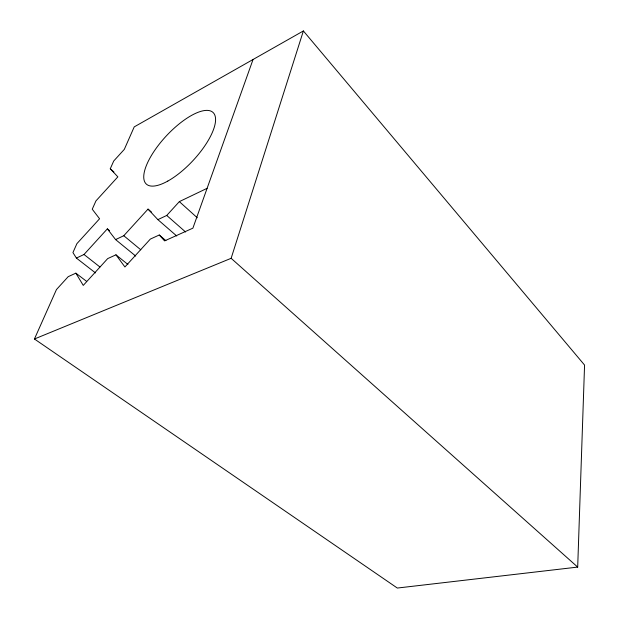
<?xml version="1.0" encoding="UTF-8"?>
<svg xmlns="http://www.w3.org/2000/svg" width="619" height="619" viewBox="0 0 619 619"><rect width="100%" height="100%" fill="white"/><g stroke="black" fill="none" stroke-linecap="round" stroke-linejoin="round"><path stroke-width="0.93" d="M86.59 281.359L75.866 273.157L68.206 276.662L56.453 289.568L34.432 338.995L397.321 588.05L577.689 567.089L584.568 365.071L303.38 30.95L134.222 126.887L124.318 149.365L113.734 160.986L110.267 168.755L117.85 176.856L95.953 200.896L92.246 209.214L99.582 218.762L76.903 243.654L72.934 252.575L76.4 258.084L95.481 272.917M34.432 338.995L231.135 258.309L303.38 30.95M253.047 59.494L192.896 228.156L164.577 240.899L159.269 234.996L150.332 239.089L124.922 266.967L115.946 254.819L107.683 258.603L83.263 285.405L75.866 273.157M76.4 258.084L84.006 254.494L107.35 228.868L109.578 230.701M107.35 228.868L115.591 239.592L123.785 235.723L148.034 209.114L151.678 212.286M148.034 209.114L157.876 219.637L166.735 215.451L179.34 201.624L207.094 188.331M84.006 254.494L99.907 266.975M115.946 254.819L127.916 264.468M115.591 239.592L135.708 256.065M123.785 235.723L140.776 249.79M159.269 234.996L165.884 240.652M157.876 219.637L176.74 236.001M166.735 215.451L185.592 232.009M110.267 168.755L113.896 171.927M231.135 258.309L577.689 567.089M179.34 201.624L197.268 217.764M167.811 181.073A48.932 18.168 -47 0 0 214.94 115.444A48.932 18.168 -47 0 0 156.243 148.173A48.932 18.168 -47 0 0 167.811 181.073"/></g></svg>
